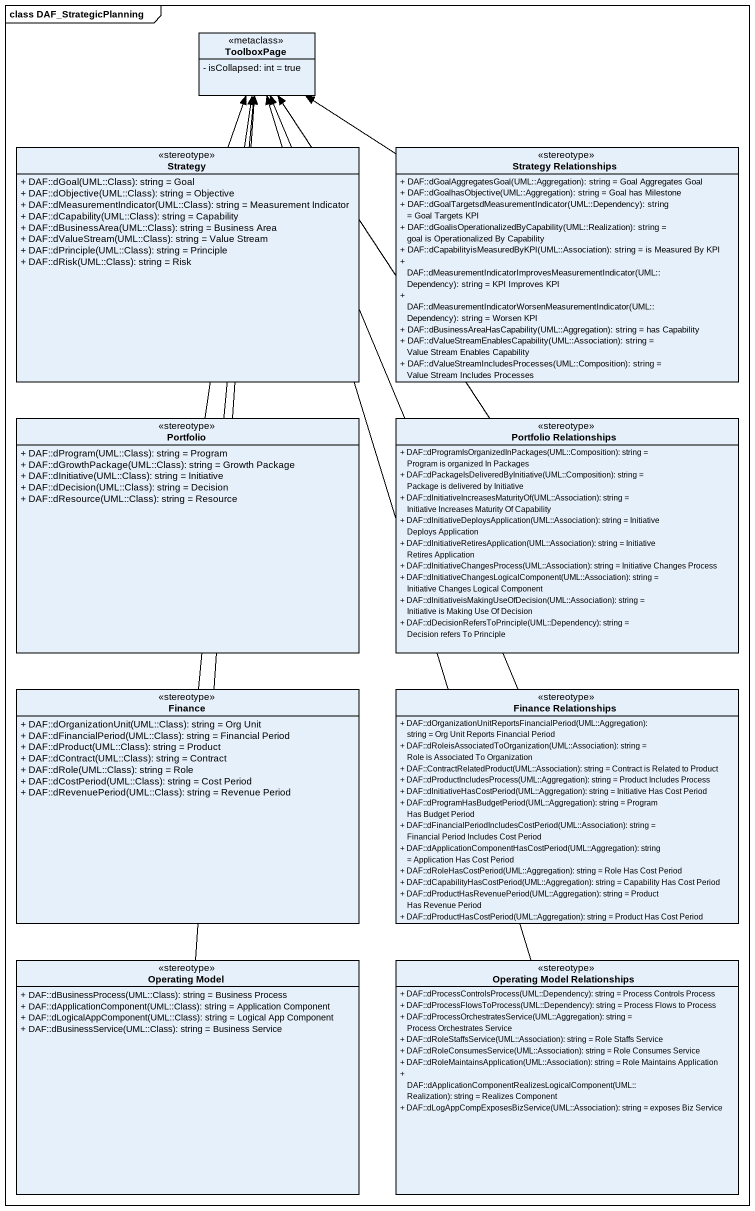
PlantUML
@startuml
mainframe class DAF_StrategicPlanning
hide circle
hide empty members
skinparam classAttributeIconSize 0
class ToolboxPage <<metaclass>> {
  - isCollapsed: int = true
}
class Strategy <<stereotype>> {
  {field} + DAF::dGoal(UML::Class): string = Goal
  {field} + DAF::dObjective(UML::Class): string = Objective
  {field} + DAF::dMeasurementIndicator(UML::Class): string = Measurement Indicator
  {field} + DAF::dCapability(UML::Class): string = Capability
  {field} + DAF::dBusinessArea(UML::Class): string = Business Area
  {field} + DAF::dValueStream(UML::Class): string = Value Stream
  {field} + DAF::dPrinciple(UML::Class): string = Principle
  {field} + DAF::dRisk(UML::Class): string = Risk
}
class "Strategy Relationships" as Strategy_Relationships <<stereotype>> {
  {field} + DAF::dGoalAggregatesGoal(UML::Aggregation): string = Goal Aggregates Goal
  {field} + DAF::dGoalhasObjective(UML::Aggregation): string = Goal has Milestone
  {field} + DAF::dGoalTargetsdMeasurementIndicator(UML::Dependency): string = Goal Targets KPI
  {field} + DAF::dGoalisOperationalizedByCapability(UML::Realization): string = goal is Operationalized By Capability
  {field} + DAF::dCapabilityisMeasuredByKPI(UML::Association): string = is Measured By KPI
  {field} + DAF::dMeasurementIndicatorImprovesMeasurementIndicator(UML::Dependency): string = KPI Improves KPI
  {field} + DAF::dMeasurementIndicatorWorsenMeasurementIndicator(UML::Dependency): string = Worsen KPI
  {field} + DAF::dBusinessAreaHasCapability(UML::Aggregation): string = has Capability
  {field} + DAF::dValueStreamEnablesCapability(UML::Association): string = Value Stream Enables Capability
  {field} + DAF::dValueStreamIncludesProcesses(UML::Composition): string = Value Stream Includes Processes
}
class Portfolio <<stereotype>> {
  {field} + DAF::dProgram(UML::Class): string = Program
  {field} + DAF::dGrowthPackage(UML::Class): string = Growth Package
  {field} + DAF::dInitiative(UML::Class): string = Initiative
  {field} + DAF::dDecision(UML::Class): string = Decision
  {field} + DAF::dResource(UML::Class): string = Resource
}
class "Portfolio Relationships" as Portfolio_Relationships <<stereotype>> {
  {field} + DAF::dProgramIsOrganizedInPackages(UML::Composition): string = Program is organized In Packages
  {field} + DAF::dPackageIsDeliveredByInitiative(UML::Composition): string = Package is delivered by Initiative
  {field} + DAF::dInitiativeIncreasesMaturityOf(UML::Association): string = Initiative Increases Maturity Of Capability
  {field} + DAF::dInitiativeDeploysApplication(UML::Association): string = Initiative Deploys Application
  {field} + DAF::dInitiativeRetiresApplication(UML::Association): string = Initiative Retires Application
  {field} + DAF::dInitiativeChangesProcess(UML::Association): string = Initiative Changes Process
  {field} + DAF::dInitiativeChangesLogicalComponent(UML::Association): string = Initiative Changes Logical Component
  {field} + DAF::dInitiativeisMakingUseOfDecision(UML::Association): string = Initiative is Making Use Of Decision
  {field} + DAF::dDecisionRefersToPrinciple(UML::Dependency): string = Decision refers To Principle
}
class Finance <<stereotype>> {
  {field} + DAF::dOrganizationUnit(UML::Class): string = Org Unit
  {field} + DAF::dFinancialPeriod(UML::Class): string = Financial Period
  {field} + DAF::dProduct(UML::Class): string = Product
  {field} + DAF::dContract(UML::Class): string = Contract
  {field} + DAF::dRole(UML::Class): string = Role
  {field} + DAF::dCostPeriod(UML::Class): string = Cost Period
  {field} + DAF::dRevenuePeriod(UML::Class): string = Revenue Period
}
class "Finance Relationships" as Finance_Relationships <<stereotype>> {
  {field} + DAF::dOrganizationUnitReportsFinancialPeriod(UML::Aggregation): string = Org Unit Reports Financial Period
  {field} + DAF::dRoleisAssociatedToOrganization(UML::Association): string = Role is Associated To Organization
  {field} + DAF::ContractRelatedProduct(UML::Association): string = Contract is Related to Product
  {field} + DAF::dProductIncludesProcess(UML::Aggregation): string = Product Includes Process
  {field} + DAF::dInitiativeHasCostPeriod(UML::Aggregation): string = Initiative Has Cost Period
  {field} + DAF::dProgramHasBudgetPeriod(UML::Aggregation): string = Program Has Budget Period
  {field} + DAF::dFinancialPeriodIncludesCostPeriod(UML::Association): string = Financial Period Includes Cost Period
  {field} + DAF::dApplicationComponentHasCostPeriod(UML::Aggregation): string = Application Has Cost Period
  {field} + DAF::dRoleHasCostPeriod(UML::Aggregation): string = Role Has Cost Period
  {field} + DAF::dCapabilityHasCostPeriod(UML::Aggregation): string = Capability Has Cost Period
  {field} + DAF::dProductHasRevenuePeriod(UML::Aggregation): string = Product Has Revenue Period
  {field} + DAF::dProductHasCostPeriod(UML::Aggregation): string = Product Has Cost Period
}
class "Operating Model" as Operating_Model <<stereotype>> {
  {field} + DAF::dBusinessProcess(UML::Class): string = Business Process
  {field} + DAF::dApplicationComponent(UML::Class): string = Application Component
  {field} + DAF::dLogicalAppComponent(UML::Class): string = Logical App Component
  {field} + DAF::dBusinessService(UML::Class): string = Business Service
}
class "Operating Model Relationships" as Operating_Model_2 <<stereotype>> {
  {field} + DAF::dProcessControlsProcess(UML::Dependency): string = Process Controls Process
  {field} + DAF::dProcessFlowsToProcess(UML::Dependency): string = Process Flows to Process
  {field} + DAF::dProcessOrchestratesService(UML::Aggregation): string = Process Orchestrates Service
  {field} + DAF::dRoleStaffsService(UML::Association): string = Role Staffs Service
  {field} + DAF::dRoleConsumesService(UML::Association): string = Role Consumes Service
  {field} + DAF::dRoleMaintainsApplication(UML::Association): string = Role Maintains Application
  {field} + DAF::dApplicationComponentRealizesLogicalComponent(UML::Realization): string = Realizes Component
  {field} + DAF::dLogAppCompExposesBizService(UML::Association): string = exposes Biz Service
}
Strategy -up-> ToolboxPage
Strategy_Relationships -up-> ToolboxPage
Portfolio -up-> ToolboxPage
Portfolio_Relationships -up-> ToolboxPage
Finance -up-> ToolboxPage
Finance_Relationships -up-> ToolboxPage
Operating_Model -up-> ToolboxPage
Operating_Model_2 -up-> ToolboxPage
@enduml
